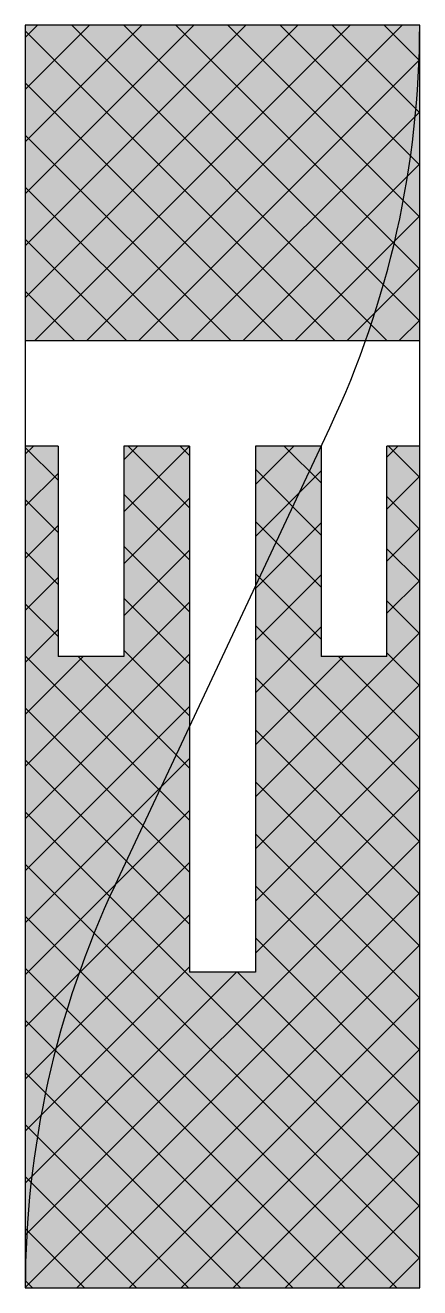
# Model space of a CAD drawing. Header units: metres. Extents: x 0 to 0.75, y 0 to 2.4.
import ezdxf

# ---------------------------------------------------------------- set-up
doc = ezdxf.new("R2010")
doc.units = ezdxf.units.M
doc.header["$LTSCALE"] = 0.2
pattern_1 = [(45, (-649.697506, -239.26376), (-0.049497475, 0.049497475), []), (135, (-649.697506, -239.26376), (-0.049497475, -0.049497475), [])]

msp = doc.modelspace()

# ---------------------------------------------------------------- hatches: boundary and pattern name
h = msp.add_hatch()
h.set_pattern_fill('L45L135', color=256, scale=0.07, style=0)
h.set_pattern_definition(pattern_1)
h.paths.add_polyline_path([(0, 1.8), (0.75, 1.8), (0.75, 2.4), (0, 2.4)])
h = msp.add_hatch(color=254)
h.dxf.hatch_style = 1
h.paths.add_polyline_path([(0.75, 2.4), (0, 2.4), (0, 1.8), (0.75, 1.8)])
h.paths.add_polyline_path([(0.3125, 1.6), (0.1875, 1.6), (0.1875, 1.2), (0.0625, 1.2), (0.0625, 1.6), (0, 1.6), (0, 0), (0.75, 0), (0.75, 1.6), (0.6875, 1.6), (0.6875, 1.2), (0.5625, 1.2), (0.5625, 1.6), (0.4375, 1.6), (0.4375, 0.6), (0.3125, 0.6)])
h = msp.add_hatch()
h.set_pattern_fill('L45L135', color=256, scale=0.07, style=0)
h.set_pattern_definition(pattern_1)
h.paths.add_polyline_path([(0.75, 0), (0.75, 1.6), (0.6875, 1.6), (0.6875, 1.2), (0.5625, 1.2), (0.5625, 1.6), (0.4375, 1.6), (0.4375, 0.6), (0.3125, 0.6), (0.3125, 1.6), (0.1875, 1.6), (0.1875, 1.2), (0.0625, 1.2), (0.0625, 1.6), (0, 1.6), (0, 0)])

# ---------------------------------------------------------------- linework, layer by layer
for p, q in [((0.75, 2.4), (0, 2.4)), ((0, 2.4), (0, 0)), ((0.75, 0), (0.75, 2.4)), ((0.75, 1.8), (0, 1.8)), ((0.1708, 0.7654), (0.5791, 1.6347)), ((0.0625, 1.6), (0, 1.6)), ((0.0625, 1.6), (0.0625, 1.2)), ((0.3125, 1.6), (0.1875, 1.6)), ((0.1875, 1.6), (0.1875, 1.2)), ((0.3125, 1.6), (0.3125, 0.6)), ((0.5625, 1.6), (0.4375, 1.6)), ((0.4375, 1.6), (0.4375, 0.6)), ((0.5625, 1.6), (0.5625, 1.2)), ((0.6875, 1.2), (0.6875, 1.6)), ((0.75, 1.6), (0.6875, 1.6)), ((0.1875, 1.2), (0.0625, 1.2)), ((0.6875, 1.2), (0.5625, 1.2)), ((0.4375, 0.6), (0.3125, 0.6)), ((0, 0), (0.75, 0))]:
    msp.add_line(p, q)
for centre, radius, start, end in [((-1.0535, 2.4011), 1.8035, 334.8534, 359.9662), ((1.8, 0.0001), 1.8, 154.8413, 180.0044)]:
    msp.add_arc(centre, radius, start, end)

doc.saveas('drawing.dxf')
